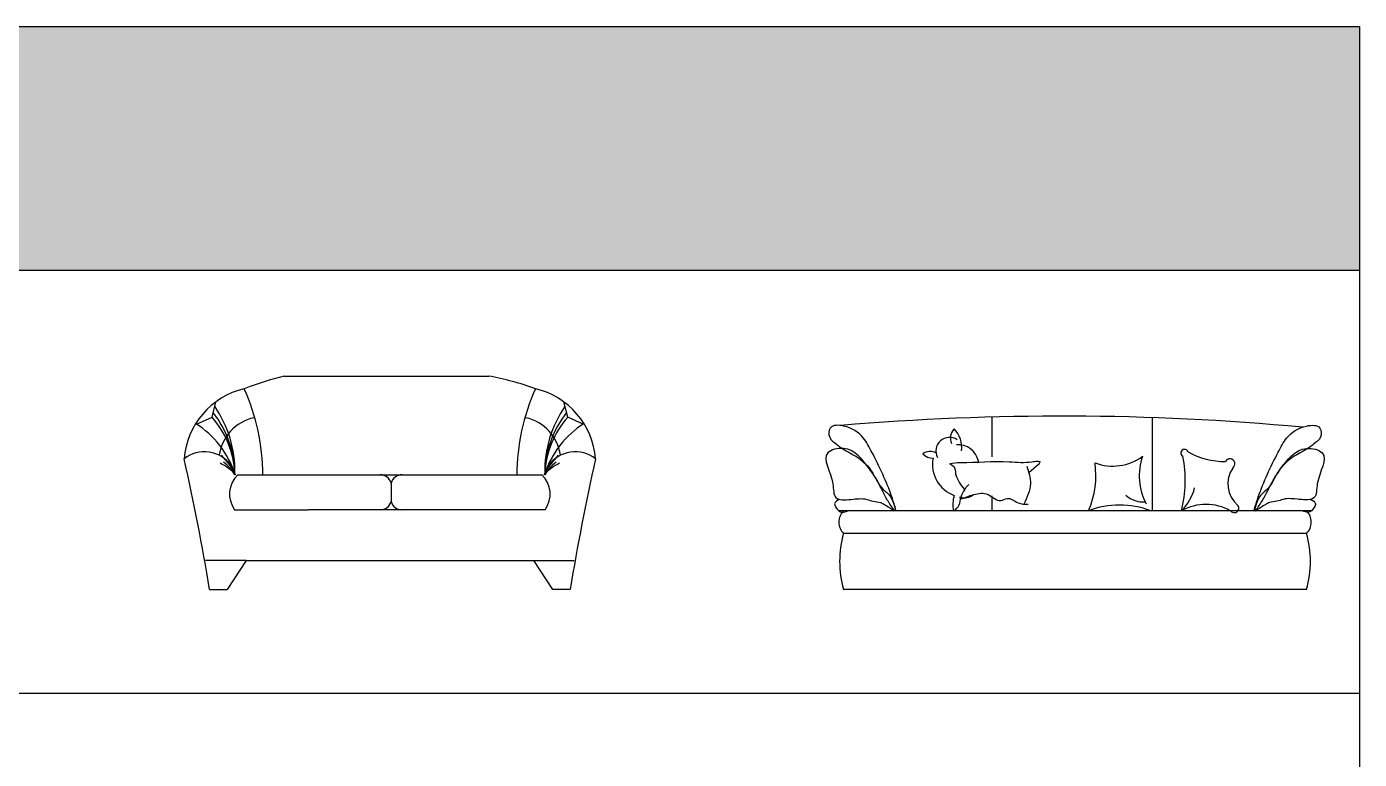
# Model space of a CAD drawing. Header units: millimetres. Extents: x 22852 to 54489, y 38200 to 53043.
# Drawn here: x 48753 to 54489, y 49890 to 53043 of the extents above; entities that cross this region are included whole.
import ezdxf

# ---------------------------------------------------------------- set-up
doc = ezdxf.new("R2010")
doc.units = ezdxf.units.MM
doc.layers.add('www.cad-blocks.net', color=7, linetype='Continuous')

# ---------------------------------------------------------------- blocks, each defined once
blk = doc.blocks.new('A$C1BB30A03')
at = {"linetype": 'Continuous'}
for p, q in [((431.2, 918), (1311, 918)), ((431.2, 918), (1311, 918)), ((231.3, 492.8), (1539.9, 492.8)), ((231.3, 492.8), (1539.9, 492.8)), ((890.8, 457.6), (890.8, 377.9)), ((890.8, 457.6), (890.8, 377.9)), ((217.3, 342.8), (534, 342.8)), ((217.3, 342.8), (534, 342.8)), ((1553.9, 342.8), (536.1, 342.8)), ((1553.9, 342.8), (536.1, 342.8)), ((109.3, 0), (185.4, 0)), ((109.3, 0), (185.4, 0)), ((1661.9, 0), (1585.8, 0)), ((1661.9, 0), (1585.8, 0))]:
    blk.add_line(p, q, dxfattribs=at)
for p, q in [((120.1, 740.8), (136.5, 807.1)), ((120.1, 740.8), (136.5, 807.1)), ((1651.1, 740.8), (1634.7, 807.1)), ((1651.1, 740.8), (1634.7, 807.1)), ((53.5, 710.7), (120.1, 740.8)), ((53.5, 710.7), (120.1, 740.8)), ((1717.6, 710.7), (1651.1, 740.8)), ((1717.6, 710.7), (1651.1, 740.8)), ((267.1, 124.8), (92.6, 124.8)), ((267.1, 124.8), (92.6, 124.8)), ((267.1, 124.8), (185.4, 0)), ((267.1, 124.8), (185.4, 0)), ((267.1, 124.8), (1504, 124.8)), ((267.1, 124.8), (1504, 124.8)), ((1504, 124.8), (1585.8, 0)), ((1504, 124.8), (1678.6, 124.8)), ((1504, 124.8), (1585.8, 0)), ((1504, 124.8), (1678.6, 124.8))]:
    blk.add_line(p, q)
for centre, radius, start, end in [((730.6, -333.5), 1286.7, 103.45289, 111.52311), ((730.6, -333.5), 1286.7, 103.45289, 111.52311), ((1066.8, -388.1), 1328.7, 70.3927, 79.41114), ((1066.8, -388.1), 1328.7, 70.3927, 79.41114), ((-214.9, 492.2), 433.4, 1.03918, 38.32756), ((-214.9, 492.2), 433.4, 1.03918, 38.32756), ((-277.5, 507), 496.4, 359.05265, 34.4749), ((-277.5, 507), 496.4, 359.05265, 34.4749), ((2048.6, 507), 496.4, 145.5251, 180.94735), ((2048.6, 507), 496.4, 145.5251, 180.94735), ((1986.1, 492.2), 433.4, 141.67244, 178.96082), ((1986.1, 492.2), 433.4, 141.67244, 178.96082), ((-168.3, 367.2), 408.9, 18.41131, 57.80292), ((-168.3, 367.2), 408.9, 18.41131, 57.80292), ((-172.9, 480.7), 391.8, 2.83529, 41.6016), ((-172.9, 480.7), 391.8, 2.83529, 41.6016), ((1939.5, 367.2), 408.9, 122.19708, 161.58869), ((1939.5, 367.2), 408.9, 122.19708, 161.58869), ((1944, 480.7), 391.8, 138.3984, 177.16471), ((1944, 480.7), 391.8, 138.3984, 177.16471), ((-60.9, 353.6), 314.9, 26.24791, 45.15617), ((-60.9, 353.6), 314.9, 26.24791, 45.15617), ((1832.1, 353.6), 314.9, 134.84383, 153.75209), ((1832.1, 353.6), 314.9, 134.84383, 153.75209), ((39.8, 314.4), 255.9, 44.21028, 63.21323), ((39.8, 314.4), 255.9, 44.21028, 63.21323), ((86.2, 420.8), 150.8, 28.51368, 56.65808), ((86.2, 420.8), 150.8, 28.51368, 56.65808), ((1731.4, 314.4), 255.9, 116.78677, 135.78972), ((1731.4, 314.4), 255.9, 116.78677, 135.78972), ((1685, 420.8), 150.8, 123.34192, 151.48632), ((1685, 420.8), 150.8, 123.34192, 151.48632)]:
    blk.add_arc(centre, radius, start, end)
for centre, radius, start, end in [((336.9, 534.8), 337.9, 103.40967, 175.46145), ((336.9, 534.8), 337.9, 103.40967, 175.46145), ((-569.4, 489.2), 908.6, 0.20536, 24.32996), ((-569.4, 489.2), 908.6, 0.20536, 24.32996), ((2340.6, 489.2), 908.6, 155.67004, 179.79464), ((2340.6, 489.2), 908.6, 155.67004, 179.79464), ((1434.3, 534.8), 337.9, 4.53855, 76.59033), ((1434.3, 534.8), 337.9, 4.53855, 76.59033), ((342.3, 550.8), 192.8, 102.74646, 172.16685), ((342.3, 550.8), 192.8, 102.74646, 172.16685), ((1428.9, 550.8), 192.8, 7.83315, 77.25354), ((1428.9, 550.8), 192.8, 7.83315, 77.25354), ((87.7, 451.5), 140.8, 35.33148, 128.54383), ((87.7, 451.5), 140.8, 35.33148, 128.54383), ((1683.4, 451.5), 140.8, 51.45617, 144.66852), ((1683.4, 451.5), 140.8, 51.45617, 144.66852), ((-9161.2, -1513.2), 9393.2, 9.27027, 12.76056), ((-9161.2, -1513.2), 9393.2, 9.27027, 12.76056), ((10932.4, -1513.2), 9393.2, 167.23944, 170.72973), ((10932.4, -1513.2), 9393.2, 167.23944, 170.72973), ((308.6, 410), 113.3, 133.00408, 216.33572), ((308.6, 410), 113.3, 133.00408, 216.33572), ((845.1, 445.5), 47.4, 14.52339, 91.50521), ((845.1, 445.5), 47.4, 14.52339, 91.50521), ((936.6, 445.5), 47.4, 88.49479, 165.47661), ((936.6, 445.5), 47.4, 88.49479, 165.47661), ((1462.6, 410), 113.3, 323.66428, 46.99592), ((1462.6, 410), 113.3, 323.66428, 46.99592), ((845.1, 390), 47.4, 268.49479, 345.47661), ((845.1, 390), 47.4, 268.49479, 345.47661), ((936.6, 390), 47.4, 194.52339, 271.50521), ((936.6, 390), 47.4, 194.52339, 271.50521)]:
    blk.add_arc(centre, radius, start, end, dxfattribs=at)
blk = doc.blocks.new('A$C453F2643')
for p, q in [((714.4, 740.2), (714.4, 570.3)), ((1404, 740.9), (1404, 338)), ((714.4, 402.5), (714.4, 338)), ((2089.1, 338), (54.8, 338)), ((2068.3, 240.5), (75.6, 240.5)), ((2068.3, 0), (75.6, 0))]:
    blk.add_line(p, q)
for centre, radius, start, end in [((1016, -10516.7), 11262.3, 84.73071, 94.85459), ((593.1, 650), 57.9, 134.96265, 202.39551), ((464.1, 609), 120.3, 353.98661, 42.91759), ((531.2, 595.7), 58.5, 54.95495, 208.25541), ((447.6, 538), 55.3, 62.24213, 124.11118), ((460, 624), 59.2, 222.86904, 270.77514), ((569.5, 533.1), 88.9, 12.48799, 95.05881), ((1543.2, 586.9), 15.8, 17.39517, 243.75099), ((1714.1, 867), 316.4, 240.50711, 270.91967), ((599.3, 537.4), 141.2, 168.75965, 250.53695), ((517.8, 508.2), 145.3, 15.91745, 17.66738), ((783.3, 490.8), 378.3, 336.19158, 8.13908), ((1233.9, 749.3), 218.6, 249.6248, 306.12597), ((1600.5, 488), 252.4, 160.39126, 208.41489), ((997.9, 469.7), 548.1, 346.09524, 10.82501), ((1738.1, 540), 21.7, 305.50028, 150.58209), ((1850, 454.1), 120.5, 145.51804, 230.12795), ((746, 562.1), 200, 200.39751, 221.58042), ((664, 365.7), 118.2, 160.99472, 193.54719), ((597.8, 451), 56.9, 249.06277, 311.15762), ((698.8, 360.7), 123.4, 132.60586, 167.41741), ((1364.5, 484.2), 108.1, 226.59482, 275.06469), ((1384.2, 487.3), 208.6, 314.31365, 346.10416), ((522, 387.5), 56.4, 298.68603, 10.57738), ((1263.4, -12.7), 375.5, 69.08406, 110.91594), ((1635.6, 150.2), 215.5, 60.64717, 119.35284), ((1757, 349.8), 19.7, 216.74138, 36.74138), ((123.7, 289.3), 68.6, 134.63794, 225.36206), ((2020.1, 289.3), 68.6, 314.63794, 45.36206), ((492, 120.2), 433.4, 163.89481, 196.10519), ((1651.9, 120.2), 433.4, 343.89481, 16.10519)]:
    blk.add_arc(centre, radius, start, end)
for points in [[(301.9, 338), (283.2, 397.9), (197.6, 590.2), (160.2, 651.7), (75.6, 703), (18.4, 694.4), (15.8, 654.4), (45.2, 625), (58.6, 614.3), (117.4, 579.6), (194.9, 510.1), (245.7, 430), (277.8, 397.9), (296.6, 338), (283.2, 355.1), (256.4, 397.9), (219, 470), (186.9, 518.1), (75.6, 606.3), (7.7, 587.6), (29.1, 454), (42.5, 395.2), (106.7, 387.2), (176.2, 387.2), (203, 379.2), (235.1, 373.8), (251.1, 365.8), (293.9, 338)], [(1841.9, 338), (1860.7, 397.9), (1946.2, 590.2), (1983.7, 651.7), (2068.3, 703), (2125.4, 694.4), (2128.1, 654.4), (2098.7, 625), (2085.3, 614.3), (2026.5, 579.6), (1948.9, 510.1), (1898.1, 430), (1866, 397.9), (1847.3, 338), (1860.7, 355.1), (1887.4, 397.9), (1924.8, 470), (1956.9, 518.1), (2068.3, 606.3), (2136.1, 587.6), (2114.7, 454), (2101.3, 395.2), (2037.2, 387.2), (1967.6, 387.2), (1940.9, 379.2), (1908.8, 373.8), (1892.7, 365.8), (1850, 338)], [(558.5, 492.4), (542.8, 533.4), (533.3, 539.7), (542.8, 542.8), (583.8, 546), (788.8, 549.1), (886.5, 549.1), (908.6, 552.3), (914.9, 552.3), (873.2, 502.2)], [(864.5, 530.2), (880.2, 454.6), (851.4, 367.1)], [(578.4, 387.5), (635.2, 408.2), (697.3, 408.2), (752.3, 382.1), (779.3, 391.6), (826.6, 372.7), (870.8, 366.4)], [(59.3, 387.2), (37.2, 368.5), (42.5, 352.5), (69.6, 331.4), (93.3, 338)], [(2084.6, 387.2), (2106.7, 368.5), (2101.3, 352.5), (2074.2, 331.4), (2050.5, 338)]]:
    blk.add_spline(points, degree=3)
blk = doc.blocks.new('FORMAT')
at = {"true_color": 0x546d8e}
h = blk.add_hatch(color=155, dxfattribs=at)
h.set_gradient(color1=(68, 68, 68), color2=(84, 109, 142), tint=1)
h.paths.add_polyline_path([(26581.4, 53043.5), (26581.4, 51995.5), (54489.3, 51995.5), (54489.3, 53043.5)])
at = {"color": 155, "true_color": 0x546d8e}
for p, q in [((26581.4, 53043.5), (54489.3, 53043.5)), ((54489.3, 53043.5), (54489.3, 38200.1)), ((26581.4, 51995.5), (54489.3, 51995.5)), ((26581.4, 51995.5), (54489.3, 51995.5)), ((26581.4, 50174.5), (54489.3, 50174.5))]:
    blk.add_line(p, q, dxfattribs=at)

msp = doc.modelspace()

# ---------------------------------------------------------------- block references
for name, p in [('A$C1BB30A03', (49430.7, 50621.6)), ('A$C453F2643', (52193.7, 50621.6))]:
    msp.add_blockref(name, p)
at = {"layer": 'www.cad-blocks.net'}
msp.add_blockref('FORMAT', (0, 0), dxfattribs=at)

doc.saveas('drawing.dxf')
